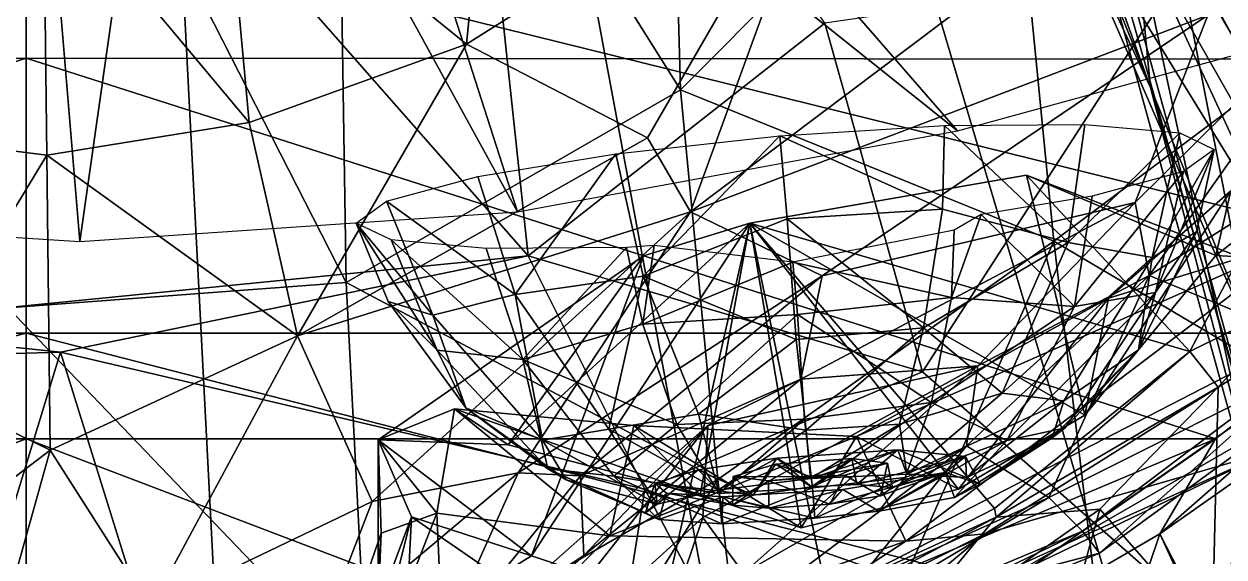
# Model space of a CAD drawing. Header units: metres. Extents: x -7.7 to 8, y -8.9 to 8.6.
# Drawn here: x -0.479 to 0.591, y -2.213 to -1.738 of the extents above; entities that cross this region are included whole.
import ezdxf

# ---------------------------------------------------------------- set-up
doc = ezdxf.new("R2010")
doc.units = ezdxf.units.M
doc.layers.add('LIBERTY', color=1, linetype='CONTINUOUS')

msp = doc.modelspace()

# ---------------------------------------------------------------- linework, layer by layer
at = {"layer": 'LIBERTY', "color": 7}
for points in [[(-7.53329, 8.63299, 0.068), (6.51222, 8.63299, 0.068), (-7.65053, -5.52977, 0.068)], [(-7.65053, -5.52977, 0.068), (6.51222, 8.63299, 0.068), (-7.53329, -5.64701, 0.068)], [(6.51222, 8.63299, 0.068), (6.62947, 8.51574, 0.068), (-7.53329, -5.64701, 0.068)], [(6.62947, 8.51574, 0.068), (6.51222, -5.64701, 0.068), (-7.53329, -5.64701, 0.068)], [(-7.53329, 8.51574, 1.70282), (-7.53329, -5.52977, 1.70282), (6.51222, -5.52977, 1.70282)], [(6.51222, 8.51574, 1.70282), (-7.53329, 8.51574, 1.70282), (6.51222, -5.52977, 1.70282)]]:
    msp.add_3dface(points, dxfattribs=at)
at = {"layer": 'LIBERTY', "color": 8}
for points in [[(-4.349, -1.53675, 1.70282), (-0.476806, 1.00573, 1.70282), (-3.91534, -2.48409, 1.70282)], [(-3.91534, -2.48409, 1.70282), (-0.476806, 1.00573, 1.70282), (-2.88971, -3.758, 1.70282)], [(-2.88971, -3.758, 1.70282), (-0.476806, 1.00573, 1.70282), (-1.68066, -4.42448, 1.70282)], [(-0.476806, 1.00573, 1.70282), (-0.767168, -4.21143, 1.70282), (-1.68066, -4.42448, 1.70282)], [(-0.476806, 1.00573, 1.70282), (-0.233383, -3.70386, 1.83629), (-0.767168, -4.21143, 1.70282)], [(0.374017, -3.56488, 2.18668), (-0.233383, -3.70386, 1.83629), (-0.476806, 1.00573, 1.70282)], [(0.800848, -3.29084, 3.27774), (0.374017, -3.56488, 2.18668), (-0.476806, 1.00573, 1.70282)], [(1.60673, -3.00854, 3.55503), (0.800848, -3.29084, 3.27774), (-0.476806, 1.00573, 1.70282)], [(2.42147, -2.90493, 3.33025), (1.60673, -3.00854, 3.55503), (-0.476806, 1.00573, 1.70282)], [(3.09125, -2.94536, 1.95232), (2.42147, -2.90493, 3.33025), (-0.476806, 1.00573, 1.70282)], [(3.09125, -2.94536, 1.95232), (-0.476806, 1.00573, 1.70282), (3.81552, -3.07995, 1.70282)], [(-0.476806, 1.00573, 1.70282), (4.36626, -2.83686, 1.70282), (3.81552, -3.07995, 1.70282)], [(-0.476806, 1.00573, 1.70282), (4.42365, -2.10151, 1.70282), (4.36626, -2.83686, 1.70282)], [(-0.476806, 1.00573, 1.70282), (4.09195, -0.954796, 1.70282), (4.42365, -2.10151, 1.70282)], [(0.217715, -0.656429, 2.20232), (1.6682, -0.212577, 2.20232), (0.676283, -2.31873, 2.20232)], [(1.6682, -0.212577, 2.42432), (0.217715, -0.656429, 2.42432), (0.676283, -2.31873, 2.42432)], [(0.204834, -0.668765, 2.21802), (0.217715, -0.656429, 2.20232), (0.676283, -2.31873, 2.20232)], [(0.676283, -2.31873, 2.42432), (0.217715, -0.656429, 2.42432), (0.204834, -0.668765, 2.40862)], [(0.667603, -2.34629, 2.40862), (0.204834, -0.668765, 2.40862), (0.204834, -0.668765, 2.21802)], [(0.667603, -2.34629, 2.40862), (0.204834, -0.668765, 2.21802), (0.667603, -2.34629, 2.21802)], [(0.667603, -2.34629, 2.21802), (0.204834, -0.668765, 2.21802), (0.676283, -2.31873, 2.20232)], [(0.676283, -2.31873, 2.42432), (0.204834, -0.668765, 2.40862), (0.667603, -2.34629, 2.40862)], [(-0.10516, -1.23567, 37.9266), (-0.627295, -1.26474, 37.9558), (-0.029256, -1.94424, 37.7684)], [(0.234896, -1.73702, 37.9096), (-0.10516, -1.23567, 37.9266), (-0.029256, -1.94424, 37.7684)], [(-0.627295, -1.26474, 37.9558), (-0.663657, -2.0073, 37.898), (-0.029256, -1.94424, 37.7684)], [(-0.480432, -1.31097, 38.0845), (-0.819962, -1.90663, 37.1746), (-0.428984, -1.9317, 37.1229)], [(-0.345621, -1.34628, 38.0598), (-0.480432, -1.31097, 38.0845), (-0.428984, -1.9317, 37.1229)], [(0.698858, -1.98347, 2.53518), (0.583017, -1.42116, 2.43547), (0.882833, -1.30456, 2.35454)], [(-0.038935, -1.90506, 37.1831), (-0.345621, -1.34628, 38.0598), (-0.428984, -1.9317, 37.1229)], [(-0.205563, -1.38645, 38.0151), (-0.345621, -1.34628, 38.0598), (-0.038935, -1.90506, 37.1831)], [(-0.070972, -1.34533, 38.036), (-0.205563, -1.38645, 38.0151), (0.353118, -1.83286, 37.311)], [(0.750527, -1.72417, 37.4423), (-0.070972, -1.34533, 38.036), (0.353118, -1.83286, 37.311)], [(0.353118, -1.83286, 37.311), (-0.205563, -1.38645, 38.0151), (-0.038935, -1.90506, 37.1831)], [(0.598884, -1.74947, 3.94239), (0.548331, -1.65729, 3.98567), (0.387105, -1.38389, 3.82914)], [(0.598884, -1.74947, 3.94239), (0.387105, -1.38389, 3.82914), (0.641803, -1.93329, 3.78467)], [(0.641803, -1.93329, 3.78467), (0.387105, -1.38389, 3.82914), (0.426421, -1.58301, 3.64104)], [(0.525102, -1.79435, 3.27251), (0.371328, -1.41258, 3.42764), (0.414785, -1.48836, 3.24523)], [(0.426421, -1.58301, 3.64104), (0.371328, -1.41258, 3.42764), (0.525102, -1.79435, 3.27251)], [(0.698858, -1.98347, 2.53518), (0.511474, -1.65388, 2.82085), (0.583017, -1.42116, 2.43547)], [(0.525102, -1.79435, 3.27251), (0.414785, -1.48836, 3.24523), (0.511474, -1.65388, 2.82085)], [(-0.060759, -1.51449, 40.2662), (-0.08438, -1.75566, 40.3101), (-0.300617, -1.58044, 40.2256)], [(0.245621, -1.5476, 40.4264), (-0.08438, -1.75566, 40.3101), (-0.060759, -1.51449, 40.2662)], [(0.245621, -1.5476, 40.4264), (0.077047, -1.83909, 40.4029), (-0.08438, -1.75566, 40.3101)], [(0.245621, -1.5476, 40.4264), (0.115143, -1.90509, 40.469), (0.077047, -1.83909, 40.4029)], [(0.538011, -1.58675, 40.6107), (0.115143, -1.90509, 40.469), (0.245621, -1.5476, 40.4264)], [(-0.654217, -1.82984, 40.2404), (-0.669262, -1.55757, 40.2362), (-0.461296, -1.60632, 40.2158)], [(-0.300617, -1.58044, 40.2256), (-0.277999, -1.82549, 40.246), (-0.461296, -1.60632, 40.2158)], [(-0.08438, -1.75566, 40.3101), (-0.277999, -1.82549, 40.246), (-0.300617, -1.58044, 40.2256)], [(0.538011, -1.58675, 40.6107), (0.576205, -1.72991, 40.7193), (0.115143, -1.90509, 40.469)], [(0.641803, -1.93329, 3.78467), (0.426421, -1.58301, 3.64104), (0.637849, -2.06887, 3.59355)], [(0.637849, -2.06887, 3.59355), (0.426421, -1.58301, 3.64104), (0.525102, -1.79435, 3.27251)], [(-0.458201, -1.85461, 40.2274), (-0.654217, -1.82984, 40.2404), (-0.461296, -1.60632, 40.2158)], [(-0.277999, -1.82549, 40.246), (-0.458201, -1.85461, 40.2274), (-0.461296, -1.60632, 40.2158)], [(0.726276, -1.81006, 4.17007), (0.662895, -1.73433, 4.36521), (0.501618, -1.60909, 4.07262)], [(0.726276, -1.81006, 4.17007), (0.501618, -1.60909, 4.07262), (0.548331, -1.65729, 3.98567)], [(0.612758, -2.12734, 2.85264), (0.525102, -1.79435, 3.27251), (0.511474, -1.65388, 2.82085)], [(0.612758, -2.12734, 2.85264), (0.511474, -1.65388, 2.82085), (0.698858, -1.98347, 2.53518)], [(0.799201, -1.89678, 4.09526), (0.548331, -1.65729, 3.98567), (0.598884, -1.74947, 3.94239)], [(0.799201, -1.89678, 4.09526), (0.726276, -1.81006, 4.17007), (0.548331, -1.65729, 3.98567)], [(0.841944, -1.67369, 37.8978), (0.552527, -1.69076, 37.908), (0.684515, -2.36645, 37.2715)], [(0.552527, -1.69076, 37.908), (0.234896, -1.73702, 37.9096), (0.321868, -2.04758, 37.6238)], [(0.552527, -1.69076, 37.908), (0.321868, -2.04758, 37.6238), (0.684515, -2.36645, 37.2715)], [(0.70519, -1.70495, 41.032), (0.523894, -1.96199, 41.2057), (0.511461, -1.89685, 40.8644)], [(0.70519, -1.70495, 41.032), (0.511461, -1.89685, 40.8644), (0.576205, -1.72991, 40.7193)], [(0.856815, -1.75191, 41.628), (0.523894, -1.96199, 41.2057), (0.70519, -1.70495, 41.032)], [(0.576205, -1.72991, 40.7193), (0.232465, -1.96214, 40.5993), (0.115143, -1.90509, 40.469)], [(0.576205, -1.72991, 40.7193), (0.511461, -1.89685, 40.8644), (0.232465, -1.96214, 40.5993)], [(0.234896, -1.73702, 37.9096), (-0.029256, -1.94424, 37.7684), (0.321868, -2.04758, 37.6238)], [(0.856815, -1.75191, 41.628), (0.691368, -2.03111, 41.6058), (0.523894, -1.96199, 41.2057)], [(-0.08438, -1.75566, 40.3101), (-0.23494, -2.01552, 40.2945), (-0.277999, -1.82549, 40.246)], [(-0.08438, -1.75566, 40.3101), (0.077047, -1.83909, 40.4029), (-0.23494, -2.01552, 40.2945)], [(0.637849, -2.06887, 3.59355), (0.525102, -1.79435, 3.27251), (0.644355, -2.19931, 3.23354)], [(0.644355, -2.19931, 3.23354), (0.525102, -1.79435, 3.27251), (0.612758, -2.12734, 2.85264)], [(-0.277999, -1.82549, 40.246), (-0.23494, -2.01552, 40.2945), (-0.458201, -1.85461, 40.2274)], [(0.341662, -1.82811, 42.439), (0.339734, -1.90282, 42.4496), (0.19482, -1.83727, 42.4123)], [(0.45196, -1.9324, 42.5266), (0.339734, -1.90282, 42.4496), (0.341662, -1.82811, 42.439)], [(0.466812, -1.82722, 42.5162), (0.45196, -1.9324, 42.5266), (0.341662, -1.82811, 42.439)], [(0.551178, -1.83472, 42.6321), (0.45196, -1.9324, 42.5266), (0.466812, -1.82722, 42.5162)], [(-0.580392, -2.05642, 40.2595), (-0.654217, -1.82984, 40.2404), (-0.458201, -1.85461, 40.2274)], [(0.077047, -1.83909, 40.4029), (0.115143, -1.90509, 40.469), (-0.23494, -2.01552, 40.2945)], [(0.073145, -1.96256, 42.4592), (0.048727, -1.85331, 42.4402), (0.19482, -1.83727, 42.4123)], [(0.201421, -1.91145, 42.4245), (0.073145, -1.96256, 42.4592), (0.19482, -1.83727, 42.4123)], [(0.339734, -1.90282, 42.4496), (0.201421, -1.91145, 42.4245), (0.19482, -1.83727, 42.4123)], [(0.551178, -1.83472, 42.6321), (0.526712, -1.94577, 42.6329), (0.45196, -1.9324, 42.5266)], [(0.581949, -1.84949, 42.769), (0.526712, -1.94577, 42.6329), (0.551178, -1.83472, 42.6321)], [(0.581949, -1.84949, 42.769), (0.566085, -1.92299, 42.7605), (0.526712, -1.94577, 42.6329)], [(0.581949, -1.84949, 42.769), (0.529749, -1.97695, 42.8799), (0.566085, -1.92299, 42.7605)], [(0.554527, -1.86928, 42.9063), (0.529749, -1.97695, 42.8799), (0.581949, -1.84949, 42.769)], [(0.709908, -1.84551, 42.7146), (0.604544, -1.94524, 42.714), (0.583408, -1.94395, 42.6664)], [(0.709908, -1.84551, 42.7146), (0.583408, -1.94395, 42.6664), (0.596876, -1.88627, 42.5314)], [(-0.455281, -2.1175, 40.2692), (-0.580392, -2.05642, 40.2595), (-0.458201, -1.85461, 40.2274)], [(-0.23494, -2.01552, 40.2945), (-0.455281, -2.1175, 40.2692), (-0.458201, -1.85461, 40.2274)], [(-0.040806, -1.97884, 42.5302), (-0.074291, -1.87378, 42.5184), (0.048727, -1.85331, 42.4402)], [(0.073145, -1.96256, 42.4592), (-0.040806, -1.97884, 42.5302), (0.048727, -1.85331, 42.4402)], [(0.554527, -1.86928, 42.9063), (0.457533, -1.98959, 42.9897), (0.529749, -1.97695, 42.8799)], [(0.473173, -1.89107, 43.0228), (0.457533, -1.98959, 42.9897), (0.554527, -1.86928, 42.9063)], [(-0.040806, -1.97884, 42.5302), (-0.155471, -1.89557, 42.6349), (-0.074291, -1.87378, 42.5184)], [(0.414785, -1.87255, 42.6881), (0.168024, -1.91529, 42.7039), (0.466803, -2.08643, 42.5861)], [(0.560189, -2.02962, 42.7605), (0.168024, -1.91529, 42.7039), (0.414785, -1.87255, 42.6881)], [(0.583408, -1.94395, 42.6664), (0.414785, -1.87255, 42.6881), (0.466803, -2.08643, 42.5861)], [(0.604544, -1.94524, 42.714), (0.414785, -1.87255, 42.6881), (0.583408, -1.94395, 42.6664)], [(0.604544, -1.94524, 42.714), (0.560189, -2.02962, 42.7605), (0.414785, -1.87255, 42.6881)], [(0.473173, -1.89107, 43.0228), (0.374401, -1.90753, 43.0856), (0.457533, -1.98959, 42.9897)], [(0.583408, -1.94395, 42.6664), (0.466803, -2.08643, 42.5861), (0.596876, -1.88627, 42.5314)], [(0.596876, -1.88627, 42.5314), (0.466803, -2.08643, 42.5861), (0.487622, -1.98216, 42.4593)], [(0.596876, -1.88627, 42.5314), (0.487622, -1.98216, 42.4593), (0.664332, -1.92822, 42.3575)], [(-0.114202, -1.99728, 42.6367), (-0.182492, -1.91536, 42.7721), (-0.155471, -1.89557, 42.6349)], [(-0.114202, -1.99728, 42.6367), (-0.155471, -1.89557, 42.6349), (-0.040806, -1.97884, 42.5302)], [(0.339734, -1.90282, 42.4496), (0.323017, -2.00849, 42.4863), (0.201421, -1.91145, 42.4245)], [(0.511461, -1.89685, 40.8644), (0.371448, -2.04232, 40.9568), (0.213456, -2.05432, 40.7519)], [(0.511461, -1.89685, 40.8644), (0.213456, -2.05432, 40.7519), (0.232465, -1.96214, 40.5993)], [(0.45196, -1.9324, 42.5266), (0.323017, -2.00849, 42.4863), (0.339734, -1.90282, 42.4496)], [(0.523894, -1.96199, 41.2057), (0.371448, -2.04232, 40.9568), (0.511461, -1.89685, 40.8644)], [(0.115143, -1.90509, 40.469), (-0.168395, -2.1631, 40.3706), (-0.23494, -2.01552, 40.2945)], [(0.115143, -1.90509, 40.469), (-0.038272, -2.13779, 40.4941), (-0.168395, -2.1631, 40.3706)], [(0.232465, -1.96214, 40.5993), (-0.038272, -2.13779, 40.4941), (0.115143, -1.90509, 40.469)], [(0.209309, -2.01889, 42.469), (0.073145, -1.96256, 42.4592), (0.201421, -1.91145, 42.4245)], [(0.323017, -2.00849, 42.4863), (0.209309, -2.01889, 42.469), (0.201421, -1.91145, 42.4245)], [(0.374401, -1.90753, 43.0856), (0.347886, -1.98147, 43.0731), (0.457533, -1.98959, 42.9897)], [(0.374401, -1.90753, 43.0856), (0.350328, -1.92139, 43.0969), (0.347886, -1.98147, 43.0731)], [(-0.110509, -2.02831, 42.8821), (-0.151328, -1.93014, 42.9091), (-0.182492, -1.91536, 42.7721)], [(-0.110509, -2.02831, 42.8821), (-0.182492, -1.91536, 42.7721), (-0.154013, -1.98504, 42.7634)], [(-0.154013, -1.98504, 42.7634), (-0.182492, -1.91536, 42.7721), (-0.114202, -1.99728, 42.6367)], [(0.168024, -1.91529, 42.7039), (0.07337, -1.94445, 42.7103), (-0.047216, -2.11262, 42.5997)], [(0.168024, -1.91529, 42.7039), (-0.047216, -2.11262, 42.5997), (0.123784, -2.1574, 42.5628)], [(0.092007, -2.25146, 42.8081), (-0.026376, -2.21158, 42.7393), (0.168024, -1.91529, 42.7039)], [(-0.026376, -2.21158, 42.7393), (0.07337, -1.94445, 42.7103), (0.168024, -1.91529, 42.7039)], [(0.236646, -2.24602, 42.8542), (0.092007, -2.25146, 42.8081), (0.168024, -1.91529, 42.7039)], [(0.168024, -1.91529, 42.7039), (0.123784, -2.1574, 42.5628), (0.214043, -2.18675, 42.5425)], [(0.354066, -2.15224, 42.5516), (0.168024, -1.91529, 42.7039), (0.214043, -2.18675, 42.5425)], [(0.466803, -2.08643, 42.5861), (0.168024, -1.91529, 42.7039), (0.354066, -2.15224, 42.5516)], [(0.560189, -2.02962, 42.7605), (0.386119, -2.16952, 42.8339), (0.168024, -1.91529, 42.7039)], [(0.386119, -2.16952, 42.8339), (0.236646, -2.24602, 42.8542), (0.168024, -1.91529, 42.7039)], [(0.350328, -1.92139, 43.0969), (0.206568, -1.95007, 43.1192), (0.347886, -1.98147, 43.0731)], [(0.566085, -1.92299, 42.7605), (0.529749, -1.97695, 42.8799), (0.514535, -2.02808, 42.747)], [(0.566085, -1.92299, 42.7605), (0.514535, -2.02808, 42.747), (0.526712, -1.94577, 42.6329)], [(-0.034103, -2.03663, 42.9878), (-0.066808, -1.93766, 43.025), (-0.151328, -1.93014, 42.9091)], [(-0.034103, -2.03663, 42.9878), (-0.151328, -1.93014, 42.9091), (-0.110509, -2.02831, 42.8821)], [(0.083048, -1.93521, 43.1067), (0.058167, -1.93676, 43.1021), (0.072668, -2.00523, 43.0742)], [(0.206568, -1.95007, 43.1192), (0.083048, -1.93521, 43.1067), (0.072668, -2.00523, 43.0742)], [(0.664332, -1.92822, 42.3575), (0.263129, -2.1052, 42.4426), (0.307263, -2.19858, 42.3139)], [(0.487622, -1.98216, 42.4593), (0.263129, -2.1052, 42.4426), (0.664332, -1.92822, 42.3575)], [(0.664332, -1.92822, 42.3575), (0.307263, -2.19858, 42.3139), (0.640372, -2.02701, 42.2314)], [(0.45196, -1.9324, 42.5266), (0.392962, -2.0666, 42.5759), (0.323017, -2.00849, 42.4863)], [(0.526712, -1.94577, 42.6329), (0.392962, -2.0666, 42.5759), (0.45196, -1.9324, 42.5266)], [(-0.029256, -1.94424, 37.7684), (-0.663657, -2.0073, 37.898), (-0.446185, -2.03008, 37.6075)], [(-0.029256, -1.94424, 37.7684), (-0.446185, -2.03008, 37.6075), (0.074565, -2.15235, 37.3493)], [(0.07337, -1.94445, 42.7103), (-0.162887, -2.10841, 42.6137), (-0.047216, -2.11262, 42.5997)], [(0.07337, -1.94445, 42.7103), (-0.026376, -2.21158, 42.7393), (-0.162887, -2.10841, 42.6137)], [(0.058167, -1.93676, 43.1021), (-0.066808, -1.93766, 43.025), (-0.034103, -2.03663, 42.9878)], [(0.072668, -2.00523, 43.0742), (0.058167, -1.93676, 43.1021), (-0.034103, -2.03663, 42.9878)], [(0.321868, -2.04758, 37.6238), (-0.029256, -1.94424, 37.7684), (0.074565, -2.15235, 37.3493)], [(0.526712, -1.94577, 42.6329), (0.447953, -2.07364, 42.6549), (0.392962, -2.0666, 42.5759)], [(0.514535, -2.02808, 42.747), (0.447953, -2.07364, 42.6549), (0.526712, -1.94577, 42.6329)], [(0.659661, -1.98039, 42.836), (0.560189, -2.02962, 42.7605), (0.604544, -1.94524, 42.714)], [(0.210625, -1.99659, 43.0994), (0.206568, -1.95007, 43.1192), (0.072668, -2.00523, 43.0742)], [(0.206568, -1.95007, 43.1192), (0.210625, -1.99659, 43.0994), (0.347886, -1.98147, 43.0731)], [(0.042387, -2.09876, 42.5792), (-0.040806, -1.97884, 42.5302), (0.073145, -1.96256, 42.4592)], [(0.232465, -1.96214, 40.5993), (0.017405, -2.14049, 40.6014), (-0.038272, -2.13779, 40.4941)], [(0.213456, -2.05432, 40.7519), (0.017405, -2.14049, 40.6014), (0.232465, -1.96214, 40.5993)], [(0.122509, -2.0855, 42.5288), (0.042387, -2.09876, 42.5792), (0.073145, -1.96256, 42.4592)], [(0.209309, -2.01889, 42.469), (0.122509, -2.0855, 42.5288), (0.073145, -1.96256, 42.4592)], [(0.523894, -1.96199, 41.2057), (0.434577, -2.15962, 41.4444), (0.361344, -2.11354, 41.1812)], [(0.523894, -1.96199, 41.2057), (0.361344, -2.11354, 41.1812), (0.371448, -2.04232, 40.9568)], [(0.691368, -2.03111, 41.6058), (0.434577, -2.15962, 41.4444), (0.523894, -1.96199, 41.2057)], [(0.529749, -1.97695, 42.8799), (0.39724, -2.10889, 42.9104), (0.449199, -2.09753, 42.8281)], [(0.457533, -1.98959, 42.9897), (0.39724, -2.10889, 42.9104), (0.529749, -1.97695, 42.8799)], [(0.529749, -1.97695, 42.8799), (0.449199, -2.09753, 42.8281), (0.514535, -2.02808, 42.747)], [(-0.110509, -2.02831, 42.8821), (-0.154013, -1.98504, 42.7634), (-0.084879, -2.07972, 42.7494)], [(-0.084879, -2.07972, 42.7494), (-0.154013, -1.98504, 42.7634), (-0.114202, -1.99728, 42.6367)], [(-0.016664, -2.10866, 42.6543), (-0.114202, -1.99728, 42.6367), (-0.040806, -1.97884, 42.5302)], [(0.042387, -2.09876, 42.5792), (-0.016664, -2.10866, 42.6543), (-0.040806, -1.97884, 42.5302)], [(0.347886, -1.98147, 43.0731), (0.210625, -1.99659, 43.0994), (0.329918, -2.07503, 43.013)], [(0.487622, -1.98216, 42.4593), (0.354066, -2.15224, 42.5516), (0.263129, -2.1052, 42.4426)], [(0.347886, -1.98147, 43.0731), (0.329918, -2.07503, 43.013), (0.457533, -1.98959, 42.9897)], [(0.466803, -2.08643, 42.5861), (0.354066, -2.15224, 42.5516), (0.487622, -1.98216, 42.4593)], [(0.659661, -1.98039, 42.836), (0.585432, -2.06149, 42.8269), (0.560189, -2.02962, 42.7605)], [(0.659661, -1.98039, 42.836), (0.580104, -2.28393, 42.9896), (0.585432, -2.06149, 42.8269)], [(0.709349, -2.11668, 42.9674), (0.580104, -2.28393, 42.9896), (0.659661, -1.98039, 42.836)], [(-0.016664, -2.10866, 42.6543), (-0.084879, -2.07972, 42.7494), (-0.114202, -1.99728, 42.6367)], [(0.210625, -1.99659, 43.0994), (0.072668, -2.00523, 43.0742), (0.103204, -2.09451, 43.0127)], [(0.216954, -2.0898, 43.0306), (0.210625, -1.99659, 43.0994), (0.103204, -2.09451, 43.0127)], [(0.210625, -1.99659, 43.0994), (0.216954, -2.0898, 43.0306), (0.329918, -2.07503, 43.013)], [(0.457533, -1.98959, 42.9897), (0.329918, -2.07503, 43.013), (0.39724, -2.10889, 42.9104)], [(-0.446185, -2.03008, 37.6075), (-0.663657, -2.0073, 37.898), (-1.09692, -2.04922, 37.4954)], [(0.103204, -2.09451, 43.0127), (0.072668, -2.00523, 43.0742), (-0.034103, -2.03663, 42.9878)], [(0.323017, -2.00849, 42.4863), (0.218365, -2.09963, 42.5383), (0.209309, -2.01889, 42.469)], [(0.301498, -2.09444, 42.5534), (0.218365, -2.09963, 42.5383), (0.323017, -2.00849, 42.4863)], [(0.392962, -2.0666, 42.5759), (0.301498, -2.09444, 42.5534), (0.323017, -2.00849, 42.4863)], [(0.707194, -2.00645, 41.8509), (0.479762, -2.20912, 41.8607), (0.46466, -2.18979, 41.7099)], [(0.707194, -2.00645, 41.8509), (0.46466, -2.18979, 41.7099), (0.691368, -2.03111, 41.6058)], [(0.647344, -2.08724, 41.9783), (0.479762, -2.20912, 41.8607), (0.707194, -2.00645, 41.8509)], [(-0.23494, -2.01552, 40.2945), (-0.365458, -2.25795, 40.3309), (-0.455281, -2.1175, 40.2692)], [(-0.168395, -2.1631, 40.3706), (-0.365458, -2.25795, 40.3309), (-0.23494, -2.01552, 40.2945)], [(0.218365, -2.09963, 42.5383), (0.122509, -2.0855, 42.5288), (0.209309, -2.01889, 42.469)], [(-0.446185, -2.03008, 37.6075), (-1.09692, -2.04922, 37.4954), (-0.819149, -3.25229, 35.6479)], [(-0.088666, -3.1779, 35.9993), (-0.446185, -2.03008, 37.6075), (-0.819149, -3.25229, 35.6479)], [(0.074565, -2.15235, 37.3493), (-0.446185, -2.03008, 37.6075), (-0.088666, -3.1779, 35.9993)], [(-0.034103, -2.03663, 42.9878), (-0.110509, -2.02831, 42.8821), (-0.011778, -2.13407, 42.8332)], [(-0.011778, -2.13407, 42.8332), (-0.110509, -2.02831, 42.8821), (-0.084879, -2.07972, 42.7494)], [(0.307263, -2.19858, 42.3139), (0.377647, -2.19213, 42.2332), (0.640372, -2.02701, 42.2314)], [(0.640372, -2.02701, 42.2314), (0.377647, -2.19213, 42.2332), (0.632037, -2.1185, 42.0743)], [(0.387507, -2.17721, 42.885), (0.386119, -2.16952, 42.8339), (0.560189, -2.02962, 42.7605)], [(0.585432, -2.06149, 42.8269), (0.387507, -2.17721, 42.885), (0.560189, -2.02962, 42.7605)], [(0.691368, -2.03111, 41.6058), (0.46466, -2.18979, 41.7099), (0.434577, -2.15962, 41.4444)], [(0.514535, -2.02808, 42.747), (0.449199, -2.09753, 42.8281), (0.437646, -2.10662, 42.7403)], [(0.514535, -2.02808, 42.747), (0.437646, -2.10662, 42.7403), (0.447953, -2.07364, 42.6549)], [(0.103204, -2.09451, 43.0127), (-0.034103, -2.03663, 42.9878), (0.047114, -2.14053, 42.9096)], [(0.047114, -2.14053, 42.9096), (-0.034103, -2.03663, 42.9878), (-0.011778, -2.13407, 42.8332)], [(0.162611, -2.22709, 41.1549), (0.126373, -2.17735, 41.0076), (0.371448, -2.04232, 40.9568)], [(0.371448, -2.04232, 40.9568), (0.126373, -2.17735, 41.0076), (0.130815, -2.09562, 40.8475)], [(0.371448, -2.04232, 40.9568), (0.130815, -2.09562, 40.8475), (0.213456, -2.05432, 40.7519)], [(0.361344, -2.11354, 41.1812), (0.162611, -2.22709, 41.1549), (0.371448, -2.04232, 40.9568)], [(0.321868, -2.04758, 37.6238), (0.074565, -2.15235, 37.3493), (0.684515, -2.36645, 37.2715)], [(-0.455281, -2.1175, 40.2692), (-0.621711, -2.24402, 40.3181), (-0.580392, -2.05642, 40.2595)], [(0.213456, -2.05432, 40.7519), (0.020304, -2.21135, 40.782), (0.017405, -2.14049, 40.6014)], [(0.130815, -2.09562, 40.8475), (0.020304, -2.21135, 40.782), (0.213456, -2.05432, 40.7519)], [(0.480161, -2.16993, 42.9), (0.387507, -2.17721, 42.885), (0.585432, -2.06149, 42.8269)], [(0.580104, -2.28393, 42.9896), (0.480161, -2.16993, 42.9), (0.585432, -2.06149, 42.8269)], [(0.392962, -2.0666, 42.5759), (0.307909, -2.13893, 42.6199), (0.301498, -2.09444, 42.5534)], [(0.447953, -2.07364, 42.6549), (0.307909, -2.13893, 42.6199), (0.392962, -2.0666, 42.5759)], [(0.447953, -2.07364, 42.6549), (0.361326, -2.1419, 42.6829), (0.307909, -2.13893, 42.6199)], [(0.437646, -2.10662, 42.7403), (0.361326, -2.1419, 42.6829), (0.447953, -2.07364, 42.6549)], [(-0.047216, -2.11262, 42.5997), (-0.162887, -2.10841, 42.6137), (-0.09489, -2.08066, 42.5484)], [(-0.09489, -2.08066, 42.5484), (-0.162887, -2.10841, 42.6137), (-0.110631, -2.17348, 42.5134)], [(-0.09489, -2.08066, 42.5484), (-0.110631, -2.17348, 42.5134), (0.043508, -2.19384, 42.4408)], [(0.123784, -2.1574, 42.5628), (-0.047216, -2.11262, 42.5997), (-0.09489, -2.08066, 42.5484)], [(0.123784, -2.1574, 42.5628), (-0.09489, -2.08066, 42.5484), (0.064661, -2.09542, 42.492)], [(0.064661, -2.09542, 42.492), (-0.09489, -2.08066, 42.5484), (0.043508, -2.19384, 42.4408)], [(-0.011778, -2.13407, 42.8332), (-0.084879, -2.07972, 42.7494), (0.004603, -2.14393, 42.7421)], [(0.004603, -2.14393, 42.7421), (-0.084879, -2.07972, 42.7494), (-0.016664, -2.10866, 42.6543)], [(0.329918, -2.07503, 43.013), (0.216954, -2.0898, 43.0306), (0.223875, -2.15092, 42.9441)], [(0.329918, -2.07503, 43.013), (0.223875, -2.15092, 42.9441), (0.306461, -2.14183, 42.9283)], [(0.329918, -2.07503, 43.013), (0.306461, -2.14183, 42.9283), (0.39724, -2.10889, 42.9104)], [(0.130815, -2.09562, 40.8475), (-0.087093, -2.28822, 40.8924), (0.020304, -2.21135, 40.782)], [(-0.085968, -2.37019, 41.0063), (-0.087093, -2.28822, 40.8924), (0.130815, -2.09562, 40.8475)], [(0.126373, -2.17735, 41.0076), (-0.085968, -2.37019, 41.0063), (0.130815, -2.09562, 40.8475)], [(0.139932, -2.1532, 42.619), (0.042387, -2.09876, 42.5792), (0.122509, -2.0855, 42.5288)], [(0.263129, -2.1052, 42.4426), (0.064661, -2.09542, 42.492), (0.043508, -2.19384, 42.4408)], [(0.14087, -2.15611, 42.929), (0.103204, -2.09451, 43.0127), (0.047114, -2.14053, 42.9096)], [(0.214043, -2.18675, 42.5425), (0.123784, -2.1574, 42.5628), (0.064661, -2.09542, 42.492)], [(0.214043, -2.18675, 42.5425), (0.064661, -2.09542, 42.492), (0.263129, -2.1052, 42.4426)], [(0.216954, -2.0898, 43.0306), (0.103204, -2.09451, 43.0127), (0.14087, -2.15611, 42.929)], [(0.218365, -2.09963, 42.5383), (0.139932, -2.1532, 42.619), (0.122509, -2.0855, 42.5288)], [(0.223875, -2.15092, 42.9441), (0.216954, -2.0898, 43.0306), (0.14087, -2.15611, 42.929)], [(0.301498, -2.09444, 42.5534), (0.222333, -2.14286, 42.5972), (0.218365, -2.09963, 42.5383)], [(0.307909, -2.13893, 42.6199), (0.222333, -2.14286, 42.5972), (0.301498, -2.09444, 42.5534)], [(0.647344, -2.08724, 41.9783), (0.399298, -2.23035, 41.9852), (0.479762, -2.20912, 41.8607)], [(0.632037, -2.1185, 42.0743), (0.399298, -2.23035, 41.9852), (0.647344, -2.08724, 41.9783)], [(0.085684, -2.16564, 42.684), (-0.016664, -2.10866, 42.6543), (0.042387, -2.09876, 42.5792)], [(0.139932, -2.1532, 42.619), (0.085684, -2.16564, 42.684), (0.042387, -2.09876, 42.5792)], [(0.263129, -2.1052, 42.4426), (0.043508, -2.19384, 42.4408), (0.307263, -2.19858, 42.3139)], [(0.222333, -2.14286, 42.5972), (0.139932, -2.1532, 42.619), (0.218365, -2.09963, 42.5383)], [(0.354066, -2.15224, 42.5516), (0.214043, -2.18675, 42.5425), (0.263129, -2.1052, 42.4426)], [(0.449199, -2.09753, 42.8281), (0.350611, -2.15965, 42.8147), (0.373375, -2.14768, 42.7363)], [(0.449199, -2.09753, 42.8281), (0.39724, -2.10889, 42.9104), (0.350611, -2.15965, 42.8147)], [(0.437646, -2.10662, 42.7403), (0.449199, -2.09753, 42.8281), (0.373375, -2.14768, 42.7363)], [(-0.162887, -2.10841, 42.6137), (-0.163111, -2.25659, 42.69), (-0.160319, -2.19153, 42.5746)], [(-0.13321, -2.17703, 42.7014), (-0.163111, -2.25659, 42.69), (-0.162887, -2.10841, 42.6137)], [(-0.026376, -2.21158, 42.7393), (-0.13321, -2.17703, 42.7014), (-0.162887, -2.10841, 42.6137)], [(-0.162887, -2.10841, 42.6137), (-0.160319, -2.19153, 42.5746), (-0.110631, -2.17348, 42.5134)], [(0.085684, -2.16564, 42.684), (0.004603, -2.14393, 42.7421), (-0.016664, -2.10866, 42.6543)], [(0.361344, -2.11354, 41.1812), (0.156, -2.26849, 41.2749), (0.162611, -2.22709, 41.1549)], [(0.261068, -2.23808, 41.3969), (0.156, -2.26849, 41.2749), (0.361344, -2.11354, 41.1812)], [(0.300006, -2.11709, 42.6278), (0.192258, -2.12456, 42.61), (0.222333, -2.14286, 42.5972)], [(0.300006, -2.11709, 42.6278), (0.223153, -2.15015, 42.6704), (0.192258, -2.12456, 42.61)], [(0.307909, -2.13893, 42.6199), (0.300006, -2.11709, 42.6278), (0.222333, -2.14286, 42.5972)], [(0.26364, -2.14822, 42.6811), (0.223153, -2.15015, 42.6704), (0.300006, -2.11709, 42.6278)], [(0.434577, -2.15962, 41.4444), (0.261068, -2.23808, 41.3969), (0.361344, -2.11354, 41.1812)], [(0.360349, -2.12327, 42.7127), (0.26364, -2.14822, 42.6811), (0.300006, -2.11709, 42.6278)], [(0.39724, -2.10889, 42.9104), (0.283025, -2.17194, 42.8658), (0.350611, -2.15965, 42.8147)], [(0.39724, -2.10889, 42.9104), (0.306461, -2.14183, 42.9283), (0.283025, -2.17194, 42.8658)], [(0.361326, -2.1419, 42.6829), (0.360349, -2.12327, 42.7127), (0.300006, -2.11709, 42.6278)], [(0.361326, -2.1419, 42.6829), (0.300006, -2.11709, 42.6278), (0.307909, -2.13893, 42.6199)], [(0.437646, -2.10662, 42.7403), (0.373375, -2.14768, 42.7363), (0.361326, -2.1419, 42.6829)], [(0.70496, -2.21524, 43.0857), (0.580104, -2.28393, 42.9896), (0.709349, -2.11668, 42.9674)], [(-0.495857, -2.26341, 40.3231), (-0.621711, -2.24402, 40.3181), (-0.455281, -2.1175, 40.2692)], [(-0.365458, -2.25795, 40.3309), (-0.495857, -2.26341, 40.3231), (-0.455281, -2.1175, 40.2692)], [(0.122176, -2.13506, 42.6474), (0.139932, -2.1532, 42.619), (0.192258, -2.12456, 42.61)], [(0.171146, -2.15745, 42.6885), (0.122176, -2.13506, 42.6474), (0.192258, -2.12456, 42.61)], [(0.192258, -2.12456, 42.61), (0.139932, -2.1532, 42.619), (0.222333, -2.14286, 42.5972)], [(0.223153, -2.15015, 42.6704), (0.171146, -2.15745, 42.6885), (0.192258, -2.12456, 42.61)], [(0.25911, -2.12492, 42.687), (0.191231, -2.13004, 42.6814), (0.223153, -2.15015, 42.6704)], [(0.25911, -2.12492, 42.687), (0.222538, -2.14134, 42.7393), (0.191231, -2.13004, 42.6814)], [(0.290699, -2.12905, 42.7397), (0.222538, -2.14134, 42.7393), (0.25911, -2.12492, 42.687)], [(0.26364, -2.14822, 42.6811), (0.25911, -2.12492, 42.687), (0.223153, -2.15015, 42.6704)], [(0.2954, -2.15066, 42.7237), (0.290699, -2.12905, 42.7397), (0.25911, -2.12492, 42.687)], [(0.2954, -2.15066, 42.7237), (0.25911, -2.12492, 42.687), (0.26364, -2.14822, 42.6811)], [(0.360349, -2.12327, 42.7127), (0.2954, -2.15066, 42.7237), (0.26364, -2.14822, 42.6811)], [(0.632037, -2.1185, 42.0743), (0.266083, -2.28451, 42.1378), (0.399298, -2.23035, 41.9852)], [(0.377647, -2.19213, 42.2332), (0.266083, -2.28451, 42.1378), (0.632037, -2.1185, 42.0743)], [(0.342248, -2.13738, 42.8135), (0.2954, -2.15066, 42.7237), (0.360349, -2.12327, 42.7127)], [(0.373375, -2.14768, 42.7363), (0.342248, -2.13738, 42.8135), (0.360349, -2.12327, 42.7127)], [(0.373375, -2.14768, 42.7363), (0.360349, -2.12327, 42.7127), (0.361326, -2.1419, 42.6829)], [(-0.038272, -2.13779, 40.4941), (-0.109312, -2.29626, 40.5769), (-0.216207, -2.28697, 40.4176)], [(-0.038272, -2.13779, 40.4941), (-0.216207, -2.28697, 40.4176), (-0.168395, -2.1631, 40.3706)], [(0.017405, -2.14049, 40.6014), (-0.109312, -2.29626, 40.5769), (-0.038272, -2.13779, 40.4941)], [(0.047114, -2.14053, 42.9096), (-0.011778, -2.13407, 42.8332), (0.087195, -2.17917, 42.791)], [(0.087195, -2.17917, 42.791), (-0.011778, -2.13407, 42.8332), (0.075087, -2.17339, 42.7375)], [(-0.011778, -2.13407, 42.8332), (0.004603, -2.14393, 42.7421), (0.075087, -2.17339, 42.7375)], [(0.083484, -2.14691, 42.7145), (0.085684, -2.16564, 42.684), (0.122176, -2.13506, 42.6474)], [(0.171146, -2.15745, 42.6885), (0.083484, -2.14691, 42.7145), (0.122176, -2.13506, 42.6474)], [(0.122176, -2.13506, 42.6474), (0.085684, -2.16564, 42.684), (0.139932, -2.1532, 42.619)], [(0.153257, -2.14089, 42.7403), (0.171146, -2.15745, 42.6885), (0.191231, -2.13004, 42.6814)], [(0.222538, -2.14134, 42.7393), (0.153257, -2.14089, 42.7403), (0.191231, -2.13004, 42.6814)], [(0.191231, -2.13004, 42.6814), (0.171146, -2.15745, 42.6885), (0.223153, -2.15015, 42.6704)], [(0.290699, -2.12905, 42.7397), (0.252678, -2.13974, 42.7987), (0.222538, -2.14134, 42.7393)], [(0.342248, -2.13738, 42.8135), (0.239358, -2.16571, 42.8041), (0.284441, -2.15817, 42.7743)], [(0.342248, -2.13738, 42.8135), (0.251, -2.15263, 42.8694), (0.239358, -2.16571, 42.8041)], [(0.283025, -2.17194, 42.8658), (0.251, -2.15263, 42.8694), (0.342248, -2.13738, 42.8135)], [(0.284441, -2.15817, 42.7743), (0.252678, -2.13974, 42.7987), (0.290699, -2.12905, 42.7397)], [(0.350611, -2.15965, 42.8147), (0.283025, -2.17194, 42.8658), (0.342248, -2.13738, 42.8135)], [(0.284441, -2.15817, 42.7743), (0.290699, -2.12905, 42.7397), (0.2954, -2.15066, 42.7237)], [(0.342248, -2.13738, 42.8135), (0.284441, -2.15817, 42.7743), (0.2954, -2.15066, 42.7237)], [(0.350611, -2.15965, 42.8147), (0.342248, -2.13738, 42.8135), (0.373375, -2.14768, 42.7363)], [(0.017405, -2.14049, 40.6014), (0.020304, -2.21135, 40.782), (-0.109312, -2.29626, 40.5769)], [(0.075087, -2.17339, 42.7375), (0.004603, -2.14393, 42.7421), (0.085684, -2.16564, 42.684)], [(0.14087, -2.15611, 42.929), (0.047114, -2.14053, 42.9096), (0.143214, -2.18311, 42.8554)], [(0.143214, -2.18311, 42.8554), (0.047114, -2.14053, 42.9096), (0.087195, -2.17917, 42.791)], [(0.09389, -2.1557, 42.7903), (0.075087, -2.17339, 42.7375), (0.083484, -2.14691, 42.7145)], [(0.083484, -2.14691, 42.7145), (0.075087, -2.17339, 42.7375), (0.085684, -2.16564, 42.684)], [(0.15277, -2.16634, 42.7509), (0.09389, -2.1557, 42.7903), (0.083484, -2.14691, 42.7145)], [(0.15277, -2.16634, 42.7509), (0.083484, -2.14691, 42.7145), (0.171146, -2.15745, 42.6885)], [(0.184855, -2.14483, 42.7931), (0.15277, -2.16634, 42.7509), (0.153257, -2.14089, 42.7403)], [(0.153257, -2.14089, 42.7403), (0.15277, -2.16634, 42.7509), (0.171146, -2.15745, 42.6885)], [(0.184855, -2.14483, 42.7931), (0.18502, -2.16929, 42.7935), (0.15277, -2.16634, 42.7509)], [(0.184855, -2.14483, 42.7931), (0.153257, -2.14089, 42.7403), (0.222538, -2.14134, 42.7393)], [(0.252678, -2.13974, 42.7987), (0.239358, -2.16571, 42.8041), (0.184855, -2.14483, 42.7931)], [(0.252678, -2.13974, 42.7987), (0.184855, -2.14483, 42.7931), (0.222538, -2.14134, 42.7393)], [(0.239358, -2.16571, 42.8041), (0.18502, -2.16929, 42.7935), (0.184855, -2.14483, 42.7931)], [(0.306461, -2.14183, 42.9283), (0.223875, -2.15092, 42.9441), (0.226125, -2.17821, 42.8767)], [(0.306461, -2.14183, 42.9283), (0.226125, -2.17821, 42.8767), (0.283025, -2.17194, 42.8658)], [(0.239358, -2.16571, 42.8041), (0.252678, -2.13974, 42.7987), (0.284441, -2.15817, 42.7743)], [(0.342697, -2.66112, 36.6809), (0.074565, -2.15235, 37.3493), (-0.088666, -3.1779, 35.9993)], [(0.684515, -2.36645, 37.2715), (0.074565, -2.15235, 37.3493), (0.342697, -2.66112, 36.6809)], [(0.09389, -2.1557, 42.7903), (0.087195, -2.17917, 42.791), (0.075087, -2.17339, 42.7375)], [(0.143963, -2.15893, 42.8511), (0.087195, -2.17917, 42.791), (0.09389, -2.1557, 42.7903)], [(0.143963, -2.15893, 42.8511), (0.143214, -2.18311, 42.8554), (0.087195, -2.17917, 42.791)], [(0.143963, -2.15893, 42.8511), (0.09389, -2.1557, 42.7903), (0.15277, -2.16634, 42.7509)], [(0.223875, -2.15092, 42.9441), (0.14087, -2.15611, 42.929), (0.143214, -2.18311, 42.8554)], [(0.226125, -2.17821, 42.8767), (0.223875, -2.15092, 42.9441), (0.143214, -2.18311, 42.8554)], [(0.226125, -2.17821, 42.8767), (0.143214, -2.18311, 42.8554), (0.143963, -2.15893, 42.8511)], [(0.251, -2.15263, 42.8694), (0.226125, -2.17821, 42.8767), (0.143963, -2.15893, 42.8511)], [(0.251, -2.15263, 42.8694), (0.143963, -2.15893, 42.8511), (0.18502, -2.16929, 42.7935)], [(0.18502, -2.16929, 42.7935), (0.143963, -2.15893, 42.8511), (0.15277, -2.16634, 42.7509)], [(0.239358, -2.16571, 42.8041), (0.251, -2.15263, 42.8694), (0.18502, -2.16929, 42.7935)], [(0.434577, -2.15962, 41.4444), (0.190598, -2.30469, 41.5785), (0.261068, -2.23808, 41.3969)], [(0.46466, -2.18979, 41.7099), (0.190598, -2.30469, 41.5785), (0.434577, -2.15962, 41.4444)], [(0.226125, -2.17821, 42.8767), (0.251, -2.15263, 42.8694), (0.283025, -2.17194, 42.8658)], [(-0.168395, -2.1631, 40.3706), (-0.216207, -2.28697, 40.4176), (-0.365458, -2.25795, 40.3309)], [(0.387507, -2.17721, 42.885), (0.236646, -2.24602, 42.8542), (0.386119, -2.16952, 42.8339)], [(0.442699, -2.30594, 42.9785), (0.273953, -2.31512, 42.9251), (0.480161, -2.16993, 42.9)], [(0.480161, -2.16993, 42.9), (0.273953, -2.31512, 42.9251), (0.387507, -2.17721, 42.885)], [(0.580104, -2.28393, 42.9896), (0.442699, -2.30594, 42.9785), (0.480161, -2.16993, 42.9)], [(-0.14882, -2.48826, 42.782), (-0.210243, -2.48314, 42.7253), (-0.13321, -2.17703, 42.7014)], [(-0.13321, -2.17703, 42.7014), (-0.210243, -2.48314, 42.7253), (-0.163111, -2.25659, 42.69)], [(-0.110631, -2.17348, 42.5134), (-0.160319, -2.19153, 42.5746), (-0.170468, -2.32599, 42.4871)], [(-0.110631, -2.17348, 42.5134), (-0.170468, -2.32599, 42.4871), (-0.103326, -2.34139, 42.3981)], [(-0.055976, -2.23015, 42.784), (-0.14882, -2.48826, 42.782), (-0.13321, -2.17703, 42.7014)], [(-0.026376, -2.21158, 42.7393), (-0.055976, -2.23015, 42.784), (-0.13321, -2.17703, 42.7014)], [(0.043508, -2.19384, 42.4408), (-0.110631, -2.17348, 42.5134), (-0.103326, -2.34139, 42.3981)], [(0.126373, -2.17735, 41.0076), (0.109824, -2.22598, 41.0889), (-0.085968, -2.37019, 41.0063)], [(0.162611, -2.22709, 41.1549), (0.109824, -2.22598, 41.0889), (0.126373, -2.17735, 41.0076)], [(0.387507, -2.17721, 42.885), (0.234729, -2.25847, 42.8833), (0.236646, -2.24602, 42.8542)], [(0.387507, -2.17721, 42.885), (0.273953, -2.31512, 42.9251), (0.234729, -2.25847, 42.8833)], [(-0.163111, -2.25659, 42.69), (-0.189014, -2.27415, 42.6147), (-0.160319, -2.19153, 42.5746)], [(-0.160319, -2.19153, 42.5746), (-0.189014, -2.27415, 42.6147), (-0.170468, -2.32599, 42.4871)], [(0.46466, -2.18979, 41.7099), (0.105525, -2.36365, 41.8778), (0.190598, -2.30469, 41.5785)], [(0.479762, -2.20912, 41.8607), (0.105525, -2.36365, 41.8778), (0.46466, -2.18979, 41.7099)], [(0.043508, -2.19384, 42.4408), (-0.103326, -2.34139, 42.3981), (0.307263, -2.19858, 42.3139)], [(0.307263, -2.19858, 42.3139), (-0.103326, -2.34139, 42.3981), (0.120227, -2.32065, 42.264)], [(0.377647, -2.19213, 42.2332), (0.120227, -2.32065, 42.264), (0.266083, -2.28451, 42.1378)], [(0.307263, -2.19858, 42.3139), (0.120227, -2.32065, 42.264), (0.377647, -2.19213, 42.2332)], [(0.020304, -2.21135, 40.782), (-0.087093, -2.28822, 40.8924), (-0.143406, -2.3639, 40.7495)], [(0.020304, -2.21135, 40.782), (-0.143406, -2.3639, 40.7495), (-0.109312, -2.29626, 40.5769)], [(0.092007, -2.25146, 42.8081), (-0.055976, -2.23015, 42.784), (-0.026376, -2.21158, 42.7393)], [(0.399298, -2.23035, 41.9852), (0.105525, -2.36365, 41.8778), (0.479762, -2.20912, 41.8607)]]:
    msp.add_3dface(points, dxfattribs=at)
at = {"layer": 'LIBERTY', "color": 1}
for points in [[(0.087811, -1.13486, 45.5404), (-0.201846, -1.30572, 45.5817), (0.10626, -1.79633, 45.3565)], [(0.087811, -1.13486, 45.5404), (0.10626, -1.79633, 45.3565), (0.397291, -1.50445, 45.3006)], [(-0.201846, -1.30572, 45.5817), (-0.492692, -1.37768, 45.5857), (-0.191546, -1.96815, 45.3002)], [(0.10626, -1.79633, 45.3565), (-0.201846, -1.30572, 45.5817), (-0.191546, -1.96815, 45.3002)], [(-0.191546, -1.96815, 45.3002), (-0.492692, -1.37768, 45.5857), (-0.492663, -1.99069, 45.1825)], [(0.397291, -1.50445, 45.3006), (0.10626, -1.79633, 45.3565), (0.439157, -1.93126, 44.855)], [(0.722034, -1.71941, 44.8814), (0.397291, -1.50445, 45.3006), (0.439157, -1.93126, 44.855)], [(0.722034, -1.71941, 44.8814), (0.439157, -1.93126, 44.855), (0.768087, -2.12571, 44.405)], [(0.10626, -1.79633, 45.3565), (-0.191546, -1.96815, 45.3002), (0.139615, -2.14368, 44.8721)], [(0.10626, -1.79633, 45.3565), (0.139615, -2.14368, 44.8721), (0.439157, -1.93126, 44.855)], [(0.439157, -1.93126, 44.855), (0.139615, -2.14368, 44.8721), (0.182109, -2.5134, 44.3904)], [(0.488788, -2.34565, 44.4169), (0.439157, -1.93126, 44.855), (0.182109, -2.5134, 44.3904)], [(0.439157, -1.93126, 44.855), (0.488788, -2.34565, 44.4169), (0.768087, -2.12571, 44.405)], [(-0.191546, -1.96815, 45.3002), (-0.492663, -1.99069, 45.1825), (-0.173219, -2.32428, 44.9216)], [(-0.191546, -1.96815, 45.3002), (-0.173219, -2.32428, 44.9216), (0.139615, -2.14368, 44.8721)], [(-0.173219, -2.32428, 44.9216), (-0.492663, -1.99069, 45.1825), (-0.492621, -2.38624, 44.8894)], [(0.768087, -2.12571, 44.405), (0.488788, -2.34565, 44.4169), (0.797257, -2.4581, 44.0546)], [(0.139615, -2.14368, 44.8721), (-0.173219, -2.32428, 44.9216), (-0.149131, -2.60621, 44.3862)], [(0.182109, -2.5134, 44.3904), (0.139615, -2.14368, 44.8721), (-0.149131, -2.60621, 44.3862)]]:
    msp.add_3dface(points, dxfattribs=at)
at = {"layer": 'LIBERTY', "color": 2}
for points in [[(-1.97047, -1.76927, 45.8264), (-0.476806, -1.39229, 45.5883), (-2.27849, -1.36325, 45.57)], [(-0.476806, -1.39229, 45.5883), (1.01686, -1.76927, 45.8264), (1.32488, -1.36325, 45.57)], [(-1.97047, -1.76927, 45.8264), (-0.476806, -1.76814, 45.8256), (-0.476806, -1.39229, 45.5883)], [(-0.476806, -1.76814, 45.8256), (1.01686, -1.76927, 45.8264), (-0.476806, -1.39229, 45.5883)], [(-2.00168, -2.01319, 44.242), (-2.26699, -1.63642, 44.091), (-0.476806, -1.63642, 44.091)], [(-0.476806, -2.01319, 44.242), (-2.00168, -2.01319, 44.242), (-0.476806, -1.63642, 44.091)], [(1.31338, -1.63642, 44.091), (1.04807, -2.01319, 44.242), (-0.476806, -1.63642, 44.091)], [(1.04807, -2.01319, 44.242), (-0.476806, -2.01319, 44.242), (-0.476806, -1.63642, 44.091)], [(-1.97047, -1.76927, 45.8264), (-1.53667, -2.10745, 46.0455), (-0.476806, -1.76814, 45.8256)], [(-1.53667, -2.10745, 46.0455), (-0.476806, -2.10741, 46.0455), (-0.476806, -1.76814, 45.8256)], [(0.583061, -2.10745, 46.0455), (1.01686, -1.76927, 45.8264), (-0.476806, -1.76814, 45.8256)], [(-0.476806, -2.10741, 46.0455), (0.583061, -2.10745, 46.0455), (-0.476806, -1.76814, 45.8256)], [(0.583061, -2.10745, 46.0455), (0.533366, -2.19211, 45.8943), (1.01686, -1.76927, 45.8264)], [(1.01686, -1.76927, 45.8264), (0.533366, -2.19211, 45.8943), (0.784772, -2.01529, 45.7752)], [(-1.67635, -2.32129, 44.3659), (-2.00168, -2.01319, 44.242), (-0.476806, -2.01319, 44.242)], [(-0.476806, -2.32129, 44.3659), (-1.67635, -2.32129, 44.3659), (-0.476806, -2.01319, 44.242)], [(1.04807, -2.01319, 44.242), (0.722733, -2.32129, 44.3659), (-0.476806, -2.01319, 44.242)], [(0.722733, -2.32129, 44.3659), (-0.476806, -2.32129, 44.3659), (-0.476806, -2.01319, 44.242)], [(0.533366, -2.19211, 45.8943), (2.08611, -5.21478, 47.3809), (0.784772, -2.01529, 45.7752)], [(-1.03393, -2.31944, 46.1851), (-0.476806, -2.10741, 46.0455), (-1.53667, -2.10745, 46.0455)], [(-1.03393, -2.31944, 46.1851), (-0.476806, -2.39194, 46.2331), (-0.476806, -2.10741, 46.0455)], [(-0.476806, -2.10741, 46.0455), (0.080316, -2.31944, 46.1851), (0.583061, -2.10745, 46.0455)], [(-0.476806, -2.39194, 46.2331), (0.080316, -2.31944, 46.1851), (-0.476806, -2.10741, 46.0455)], [(0.583061, -2.10745, 46.0455), (0.080316, -2.31944, 46.1851), (0.082236, -2.4555, 45.8337)], [(0.533366, -2.19211, 45.8943), (0.583061, -2.10745, 46.0455), (0.082236, -2.4555, 45.8337)], [(0.533366, -2.19211, 45.8943), (0.082236, -2.4555, 45.8337), (0.505425, -2.27589, 45.7157)], [(0.768996, -2.70446, 45.9905), (0.533366, -2.19211, 45.8943), (0.505425, -2.27589, 45.7157)], [(0.768996, -2.70446, 45.9905), (2.08611, -5.21478, 47.3809), (0.533366, -2.19211, 45.8943)]]:
    msp.add_3dface(points, dxfattribs=at)

doc.saveas('drawing.dxf')
